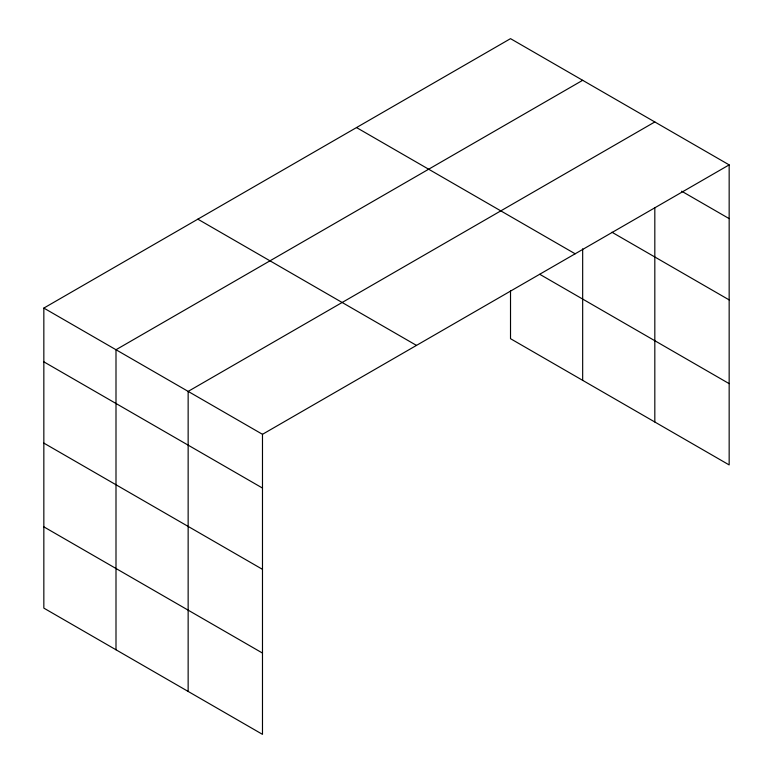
<?xml version="1.0" encoding="UTF-8"?>
<svg xmlns="http://www.w3.org/2000/svg" width="773" height="773" viewBox="0 0 773 773"><rect width="100%" height="100%" fill="white"/><g stroke="black" fill="none" stroke-linecap="round" stroke-linejoin="round"><path stroke-width="1.16" d="M43.839 308.079L262.482 434.31L262.482 734.35L43.839 608.119L43.839 308.079L510.518 38.65L729.161 164.881L729.161 464.921L510.518 338.69L510.518 290.88M582.668 80.305L115.998 349.734L115.998 649.774M654.818 121.96L188.148 391.399L188.148 691.429M262.482 434.31L729.161 164.881M681.66 191.202L729.161 218.624M611.945 232.229L729.161 299.905M356.517 127.564L575.151 253.795M539.796 274.318L729.161 383.64M197.849 219.174L416.483 345.396M43.839 361.832L262.482 488.063M43.839 443.103L262.482 569.334M43.839 526.848L262.482 653.069M654.818 207.976L654.818 422M582.668 248.819L582.668 380.345"/></g></svg>
